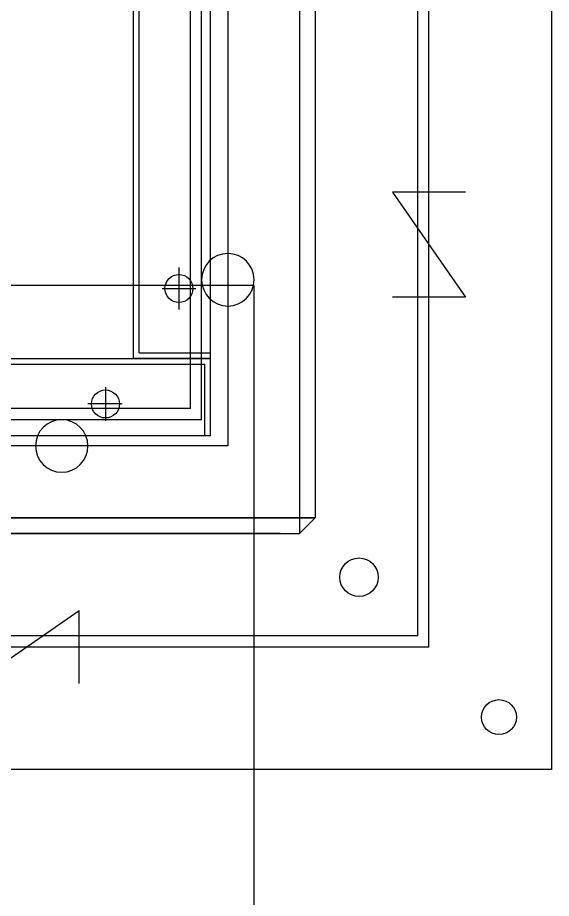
# Model space of a CAD drawing. Header units: millimetres. Extents: x 89450 to 753248, y -530175 to 1209785.
# Drawn here: x 272675 to 272827.7, y -168868.2 to -168616.5 of the extents above; entities that cross this region are included whole.
import ezdxf

# ---------------------------------------------------------------- set-up
doc = ezdxf.new("R2010")
doc.units = ezdxf.units.MM
doc.header["$LTSCALE"] = 150
doc.linetypes.add('CENTER', pattern=[50.8, 31.75, -6.35, 6.35, -6.35])
doc.layers.add('------00 Load Bank', color=3, linetype='Continuous')

# ---------------------------------------------------------------- blocks, each defined once
blk = doc.blocks.new('A$Cd768ecee')
at = {"color": 0}
for p, q in [((0, 0), (0, 1180)), ((0, 1180), (1180, 1180)), ((35, 1145), (1145, 1145)), ((35, 1145), (35, 35)), ((38.2, 1141.8), (1141.8, 1141.8)), ((38.2, 1141.8), (38.2, 38.2)), ((100, 1080), (100, 100)), ((100, 1080), (1080, 1080)), ((103.2, 1076.8), (1076.8, 1076.8)), ((103.2, 1076.8), (103.2, 103.2))]:
    blk.add_line(p, q, dxfattribs=at)
for points in [[(135, 1155.42), (135, 1134.58), (165, 1155.42), (165, 1134.58)], [(24.58, 1015), (45.42, 1015), (24.58, 1045), (45.42, 1045)]]:
    blk.add_lwpolyline(points, dxfattribs=at)
for centre, radius in [((15, 1165), 5), ((55, 1125), 5.5)]:
    blk.add_circle(centre, radius, dxfattribs=at)
blk = doc.blocks.new('A$Ca2785acc')
at = {"color": 0}
for p, q in [((985, 1002), (0, 1002)), ((0, 1002), (0, 980)), ((1.6, 1002), (1.6, 981.6)), ((985, 980), (0, 980)), ((0, 980), (0, 35)), ((0, 980), (22, 980)), ((983.4, 981.6), (1.6, 981.6)), ((22, 980), (22, 35)), ((20.4, 978.4), (0, 978.4)), ((20.4, 978.4), (20.4, 36.6)), ((9, 954), (9, 966)), ((13.8, 960), (4.2, 960)), ((13.8, 960), (4.2, 960))]:
    blk.add_line(p, q, dxfattribs=at)
at = {"color": 0, "linetype": 'CENTER'}
for p, q in [((30, 988.2), (30, 997.8)), ((25.2, 993), (35, 993))]:
    blk.add_line(p, q, dxfattribs=at)
at = {"color": 0}
for centre in [(30, 993), (9, 960), (9, 960)]:
    blk.add_circle(centre, 4, dxfattribs=at)
blk = doc.blocks.new('A$C02650c35')
at = {"color": 0}
for p, q in [((4.5, 1065), (0, 1060.5)), ((1040.5, 1065), (4.5, 1065)), ((4.5, 1065), (4.5, 24.5)), ((4.5, 24.5), (4.5, 1065)), ((1040.5, 1065), (4.5, 1065)), ((0, 24.5), (0, 1060.5)), ((0, 24.5), (0, 1060.5)), ((1045, 1060.5), (0, 1060.5)), ((0, 1055), (0, 30))]:
    blk.add_line(p, q, dxfattribs=at)
at = {"color": 0, "linetype": 'CENTER'}
for p, q in [((1020, 1040), (25, 1040)), ((25, 1040), (25, 45))]:
    blk.add_line(p, q, dxfattribs=at)
at = {"color": 0}
for centre, radius in [((72.5, 1040), 7.5), ((25, 992.5), 7.5), ((522.5, 542.5), 441)]:
    blk.add_circle(centre, radius, dxfattribs=at)

msp = doc.modelspace()

# ---------------------------------------------------------------- linework, layer by layer
at = {"layer": '------00 Load Bank', "color": 161, "ltscale": 2, "elevation": 0}
msp.add_lwpolyline([(272742.66, -169125.36), (272742.66, -168693.05), (271732.66, -168693.05), (271732.66, -169125.36)], close=True, dxfattribs=at)

# ---------------------------------------------------------------- block references
at = {"layer": '------00 Load Bank', "color": 161, "rotation": 180}
for name, p in [('A$Cd768ecee', (272827.66, -167651.43)), ('A$Ca2785acc', (272730.16, -167733.93))]:
    msp.add_blockref(name, p, dxfattribs=at)
at = {"layer": '------00 Load Bank', "color": 161, "xscale": -1, "rotation": 270}
msp.add_blockref('A$C02650c35', (271695.16, -168763.93), dxfattribs=at)

doc.saveas('drawing.dxf')
